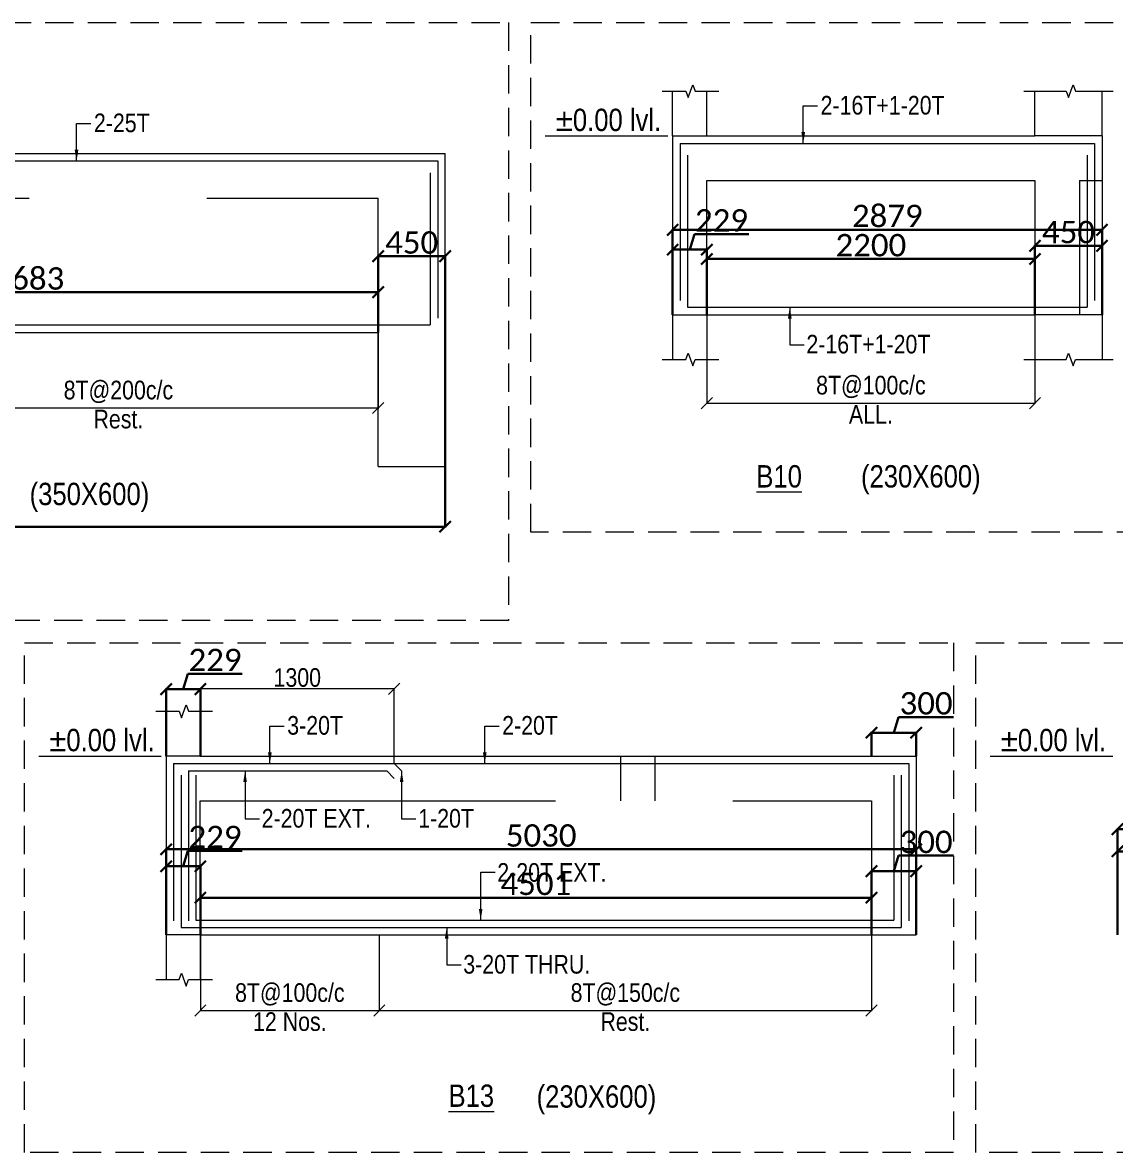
# Model space of a CAD drawing. Header units: millimetres. Extents: x 1112055 to 3390982, y -148532 to 766891.
# Drawn here: x 3001556 to 3016212, y 5592 to 20748 of the extents above; entities that cross this region are included whole.
import ezdxf
from ezdxf.enums import TextEntityAlignment as Align

# ---------------------------------------------------------------- set-up
doc = ezdxf.new("R2010")
doc.units = ezdxf.units.MM
doc.header["$PDMODE"] = 35
doc.header["$PDSIZE"] = -25
doc.linetypes.add('Hidden', pattern=[9.525, 6.35, -3.175])
for name, color, linetype, lineweight in [('B BEAM', 148, 'Continuous', 13), ('B BEAM IN LINE', 250, 'Continuous', 0), ('B STEEL', 34, 'Continuous', 15), ('B STEEL DIM', 216, 'Continuous', 13), ('B STEEL TEXT', 7, 'Continuous', 15), ('B STIRRUPS', 139, 'Continuous', 13), ('B-BEAM DOT', 251, 'Hidden', 9), ('B-BEAM NO', 215, 'Continuous', 18), ('B-COL', 1, 'Continuous', 35)]:
    doc.layers.add(name, color=color, linetype=linetype, lineweight=lineweight)
doc.layers.add('LEVEL-PLAN', color=12, linetype='Continuous')
doc.styles.add('Cali', font='calibri.ttf')
doc.styles.add('SWINC', font='swissc.ttf')
doc.dimstyles.new('BHOOMI', dxfattribs={"dimtxt": 230, "dimasz": 150, "dimexe": 10, "dimexo": 0, "dimgap": 25, "dimtad": 1, "dimdec": 0, "dimzin": 0, "dimdsep": 46, "dimtxsty": 'SWINC', "dimblk": 'OBLIQUE', "dimcen": 0.09, "dimclrd": 250, "dimclre": 250, "dimclrt": 256, "dimaunit": 1, "dimadec": 3, "dimazin": 0, "dimtfac": 1, "dimtdec": 0, "dimtofl": 0, "dimtmove": 1, "dimatfit": 3, "dimfxl": 100, "dimtolj": 1, "dimtzin": 0, "dimlwd": 9, "dimlwe": 5, "dimarcsym": 0})

# ---------------------------------------------------------------- blocks, each defined once
blk = doc.blocks.new('_Oblique')
at = {"color": 0, "linetype": 'ByBlock', "lineweight": -2}
blk.add_line((-0.5, -0.5), (0.5, 0.5), dxfattribs=at)
blk = doc.blocks.new('*D6160')
at = {"layer": 'B STIRRUPS', "color": 250, "lineweight": 0, "transparency": 16777216}
for p, q in [((2999359, 16592), (2999359, 15568)), ((3006324, 16592), (3006324, 15568)), ((3006324, 15578), (2999359, 15578))]:
    blk.add_line(p, q, dxfattribs=at)
at = {"layer": 'Defpoints', "color": 0, "lineweight": 40, "transparency": 16777216}
for p in [(2999359, 16592), (3006324, 16592), (2999359, 15578)]:
    blk.add_point(p, dxfattribs=at)
at = {"layer": 'B STIRRUPS', "color": 250, "lineweight": 0, "transparency": 16777216, "xscale": 150, "yscale": 150, "zscale": 150, "rotation": 180}
blk.add_blockref('_Oblique', (2999359, 15578), dxfattribs=at)
at = {"layer": 'B STIRRUPS', "color": 250, "lineweight": 0, "transparency": 16777216, "xscale": 150, "yscale": 150, "zscale": 150}
blk.add_blockref('_Oblique', (3006324, 15578), dxfattribs=at)
at = {"layer": 'B STIRRUPS', "transparency": 16777216, "char_height": 250, "attachment_point": 5, "style": 'SWINC'}
for s, insert in [('\\A1;8T@200c/c', (3002841, 15794)), ('Rest.', (3002841, 15428))]:
    blk.add_mtext(s, dxfattribs=dict(at, insert=insert))
blk = doc.blocks.new('*D6205')
at = {"layer": 'B STIRRUPS', "color": 250, "lineweight": 0, "transparency": 16777216}
for p, q in [((3010733, 16829), (3010733, 15634)), ((3015133, 16829), (3015133, 15634)), ((3010733, 15644), (3015133, 15644))]:
    blk.add_line(p, q, dxfattribs=at)
at = {"layer": 'Defpoints', "color": 0, "lineweight": 40, "transparency": 16777216}
for p in [(3010733, 16829), (3015133, 16829), (3015133, 15644)]:
    blk.add_point(p, dxfattribs=at)
at = {"layer": 'B STIRRUPS', "color": 250, "lineweight": 0, "transparency": 16777216, "xscale": 150, "yscale": 150, "zscale": 150, "rotation": 180}
blk.add_blockref('_Oblique', (3010733, 15644), dxfattribs=at)
at = {"layer": 'B STIRRUPS', "color": 250, "lineweight": 0, "transparency": 16777216, "xscale": 150, "yscale": 150, "zscale": 150}
blk.add_blockref('_Oblique', (3015133, 15644), dxfattribs=at)
at = {"layer": 'B STIRRUPS', "transparency": 16777216, "char_height": 250, "attachment_point": 5, "style": 'SWINC'}
for s, insert in [('\\A1;8T@100c/c', (3012933, 15860)), ('ALL.', (3012933, 15494))]:
    blk.add_mtext(s, dxfattribs=dict(at, insert=insert))
blk = doc.blocks.new('*D6206')
at = {"layer": 'B STIRRUPS', "color": 250, "lineweight": 0, "transparency": 16777216}
for p, q in [((3006340, 8509), (3006340, 7485)), ((3012941, 8509), (3012941, 7485)), ((3006340, 7495), (3012941, 7495))]:
    blk.add_line(p, q, dxfattribs=at)
at = {"layer": 'Defpoints', "color": 0, "lineweight": 40, "transparency": 16777216}
for p in [(3006340, 8509), (3012941, 8509), (3012941, 7495)]:
    blk.add_point(p, dxfattribs=at)
at = {"layer": 'B STIRRUPS', "color": 250, "lineweight": 0, "transparency": 16777216, "xscale": 150, "yscale": 150, "zscale": 150, "rotation": 180}
blk.add_blockref('_Oblique', (3006340, 7495), dxfattribs=at)
at = {"layer": 'B STIRRUPS', "color": 250, "lineweight": 0, "transparency": 16777216, "xscale": 150, "yscale": 150, "zscale": 150}
blk.add_blockref('_Oblique', (3012941, 7495), dxfattribs=at)
at = {"layer": 'B STIRRUPS', "transparency": 16777216, "char_height": 250, "attachment_point": 5, "style": 'SWINC'}
for s, insert in [('\\A1;8T@150c/c', (3009640, 7711)), ('Rest.', (3009640, 7345))]:
    blk.add_mtext(s, dxfattribs=dict(at, insert=insert))
blk = doc.blocks.new('*D6207')
at = {"layer": 'B STIRRUPS', "color": 250, "lineweight": 0, "transparency": 16777216}
for p, q in [((3003940, 8509), (3003940, 7485)), ((3006340, 8509), (3006340, 7485)), ((3003940, 7495), (3006340, 7495))]:
    blk.add_line(p, q, dxfattribs=at)
at = {"layer": 'Defpoints', "color": 0, "lineweight": 40, "transparency": 16777216}
for p in [(3003940, 8509), (3006340, 8509), (3006340, 7495)]:
    blk.add_point(p, dxfattribs=at)
at = {"layer": 'B STIRRUPS', "color": 250, "lineweight": 0, "transparency": 16777216, "xscale": 150, "yscale": 150, "zscale": 150, "rotation": 180}
blk.add_blockref('_Oblique', (3003940, 7495), dxfattribs=at)
at = {"layer": 'B STIRRUPS', "color": 250, "lineweight": 0, "transparency": 16777216, "xscale": 150, "yscale": 150, "zscale": 150}
blk.add_blockref('_Oblique', (3006340, 7495), dxfattribs=at)
at = {"layer": 'B STIRRUPS', "transparency": 16777216, "char_height": 250, "attachment_point": 5, "style": 'SWINC'}
for s, insert in [('\\A1;8T@100c/c', (3005140, 7711)), ('12 Nos.', (3005140, 7345))]:
    blk.add_mtext(s, dxfattribs=dict(at, insert=insert))
blk = doc.blocks.new('*D6208')
at = {"layer": 'B STEEL DIM', "lineweight": 5, "transparency": 16777216}
for p, q in [((3003940, 10909), (3003940, 11821)), ((3006540, 10809), (3006540, 11821))]:
    blk.add_line(p, q, dxfattribs=at)
at = {"layer": 'B STEEL DIM', "lineweight": 9, "transparency": 16777216}
blk.add_line((3006540, 11811), (3003940, 11811), dxfattribs=at)
at = {"layer": 'Defpoints', "color": 0, "lineweight": 40, "transparency": 16777216}
for p in [(3003940, 11811), (3003940, 10909), (3006540, 10809)]:
    blk.add_point(p, dxfattribs=at)
at = {"layer": 'B STEEL DIM', "lineweight": 9, "transparency": 16777216, "xscale": 150, "yscale": 150, "zscale": 150, "rotation": 180}
blk.add_blockref('_Oblique', (3003940, 11811), dxfattribs=at)
at = {"layer": 'B STEEL DIM', "lineweight": 9, "transparency": 16777216, "xscale": 150, "yscale": 150, "zscale": 150}
blk.add_blockref('_Oblique', (3006540, 11811), dxfattribs=at)
at = {"layer": 'B STEEL DIM', "transparency": 16777216, "insert": (3005240, 11961), "char_height": 250, "attachment_point": 5, "style": 'SWINC'}
blk.add_mtext('\\A1;1300', dxfattribs=at)
blk = doc.blocks.new('*D6685')
at = {"layer": 'Defpoints', "color": 3, "linetype": 'Hidden', "lineweight": 30, "ltscale": 1000, "transparency": 16777216}
for p, q in [((2963184, 16592), (2963184, 13976)), ((3007224, 16592), (3007224, 13976))]:
    blk.add_line(p, q, dxfattribs=at)
at = {"layer": 'Defpoints', "color": 3, "lineweight": 30, "ltscale": 1000, "transparency": 16777216}
blk.add_line((2963184, 13986), (3007224, 13986), dxfattribs=at)
at = {"layer": 'Defpoints', "color": 0, "lineweight": 40, "transparency": 16777216}
for p in [(2963184, 16592), (3007224, 16592), (3007224, 13986)]:
    blk.add_point(p, dxfattribs=at)
at = {"layer": 'Defpoints', "color": 3, "lineweight": 30, "transparency": 16777216, "xscale": 150, "yscale": 150, "zscale": 150, "rotation": 180}
blk.add_blockref('_Oblique', (2963184, 13986), dxfattribs=at)
at = {"layer": 'Defpoints', "color": 3, "lineweight": 30, "transparency": 16777216, "xscale": 150, "yscale": 150, "zscale": 150}
blk.add_blockref('_Oblique', (3007224, 13986), dxfattribs=at)
at = {"layer": 'Defpoints', "color": 3, "lineweight": 50, "transparency": 16777216, "insert": (2985204, 14169), "char_height": 300, "attachment_point": 5, "style": 'Cali'}
blk.add_mtext('\\A1;22020', dxfattribs=at)
blk = doc.blocks.new('*D6692')
at = {"layer": 'Defpoints', "color": 3, "linetype": 'Hidden', "lineweight": 30, "ltscale": 1000, "transparency": 16777216}
for p, q in [((2996959, 16592), (2996959, 17141)), ((3006324, 16592), (3006324, 17141))]:
    blk.add_line(p, q, dxfattribs=at)
at = {"layer": 'Defpoints', "color": 3, "lineweight": 30, "ltscale": 1000, "transparency": 16777216}
blk.add_line((2996959, 17131), (3006324, 17131), dxfattribs=at)
at = {"layer": 'Defpoints', "color": 0, "lineweight": 40, "transparency": 16777216}
for p in [(3006324, 17131), (2996959, 16592), (3006324, 16592)]:
    blk.add_point(p, dxfattribs=at)
at = {"layer": 'Defpoints', "color": 3, "lineweight": 30, "transparency": 16777216, "xscale": 150, "yscale": 150, "zscale": 150, "rotation": 180}
blk.add_blockref('_Oblique', (2996959, 17131), dxfattribs=at)
at = {"layer": 'Defpoints', "color": 3, "lineweight": 30, "transparency": 16777216, "xscale": 150, "yscale": 150, "zscale": 150}
blk.add_blockref('_Oblique', (3006324, 17131), dxfattribs=at)
at = {"layer": 'Defpoints', "color": 3, "lineweight": 50, "transparency": 16777216, "insert": (3001641, 17314), "char_height": 300, "attachment_point": 5, "style": 'Cali'}
blk.add_mtext('\\A1;4683', dxfattribs=at)
blk = doc.blocks.new('*D6693')
at = {"layer": 'Defpoints', "color": 3, "linetype": 'Hidden', "lineweight": 30, "ltscale": 1000, "transparency": 16777216}
for p, q in [((3006324, 16592), (3006324, 17624)), ((3007224, 16592), (3007224, 17624))]:
    blk.add_line(p, q, dxfattribs=at)
at = {"layer": 'Defpoints', "color": 3, "lineweight": 30, "ltscale": 1000, "transparency": 16777216}
blk.add_line((3006324, 17614), (3007224, 17614), dxfattribs=at)
at = {"layer": 'Defpoints', "color": 0, "lineweight": 40, "transparency": 16777216}
for p in [(3007224, 17614), (3006324, 16592), (3007224, 16592)]:
    blk.add_point(p, dxfattribs=at)
at = {"layer": 'Defpoints', "color": 3, "lineweight": 30, "transparency": 16777216, "xscale": 150, "yscale": 150, "zscale": 150, "rotation": 180}
blk.add_blockref('_Oblique', (3006324, 17614), dxfattribs=at)
at = {"layer": 'Defpoints', "color": 3, "lineweight": 30, "transparency": 16777216, "xscale": 150, "yscale": 150, "zscale": 150}
blk.add_blockref('_Oblique', (3007224, 17614), dxfattribs=at)
at = {"layer": 'Defpoints', "color": 3, "lineweight": 50, "transparency": 16777216, "insert": (3006774, 17797), "char_height": 300, "attachment_point": 5, "style": 'Cali'}
blk.add_mtext('\\A1;450', dxfattribs=at)
blk = doc.blocks.new('*D6698')
at = {"layer": 'Defpoints', "color": 3, "linetype": 'Hidden', "lineweight": 30, "ltscale": 1000, "transparency": 16777216}
for p, q in [((3010274, 16829), (3010274, 17979)), ((3016033, 16829), (3016033, 17979))]:
    blk.add_line(p, q, dxfattribs=at)
at = {"layer": 'Defpoints', "color": 3, "lineweight": 30, "ltscale": 1000, "transparency": 16777216}
blk.add_line((3010274, 17969), (3016033, 17969), dxfattribs=at)
at = {"layer": 'Defpoints', "color": 0, "lineweight": 40, "transparency": 16777216}
for p in [(3016033, 17969), (3010274, 16829), (3016033, 16829)]:
    blk.add_point(p, dxfattribs=at)
at = {"layer": 'Defpoints', "color": 3, "lineweight": 30, "transparency": 16777216, "xscale": 150, "yscale": 150, "zscale": 150, "rotation": 180}
blk.add_blockref('_Oblique', (3010274, 17969), dxfattribs=at)
at = {"layer": 'Defpoints', "color": 3, "lineweight": 30, "transparency": 16777216, "xscale": 150, "yscale": 150, "zscale": 150}
blk.add_blockref('_Oblique', (3016033, 17969), dxfattribs=at)
at = {"layer": 'Defpoints', "color": 3, "lineweight": 50, "transparency": 16777216, "insert": (3013153, 18153), "char_height": 300, "attachment_point": 5, "style": 'Cali'}
blk.add_mtext('\\A1;2879', dxfattribs=at)
blk = doc.blocks.new('*D6699')
at = {"layer": 'Defpoints', "color": 3, "linetype": 'Hidden', "lineweight": 30, "ltscale": 1000, "transparency": 16777216}
for p, q in [((3010733, 16829), (3010733, 17587)), ((3015133, 16829), (3015133, 17587))]:
    blk.add_line(p, q, dxfattribs=at)
at = {"layer": 'Defpoints', "color": 3, "lineweight": 30, "ltscale": 1000, "transparency": 16777216}
blk.add_line((3015133, 17577), (3010733, 17577), dxfattribs=at)
at = {"layer": 'Defpoints', "color": 0, "lineweight": 40, "transparency": 16777216}
for p in [(3010733, 17577), (3010733, 16829), (3015133, 16829)]:
    blk.add_point(p, dxfattribs=at)
at = {"layer": 'Defpoints', "color": 3, "lineweight": 30, "transparency": 16777216, "xscale": 150, "yscale": 150, "zscale": 150, "rotation": 180}
blk.add_blockref('_Oblique', (3010733, 17577), dxfattribs=at)
at = {"layer": 'Defpoints', "color": 3, "lineweight": 30, "transparency": 16777216, "xscale": 150, "yscale": 150, "zscale": 150}
blk.add_blockref('_Oblique', (3015133, 17577), dxfattribs=at)
at = {"layer": 'Defpoints', "color": 3, "lineweight": 50, "transparency": 16777216, "insert": (3012933, 17761), "char_height": 300, "attachment_point": 5, "style": 'Cali'}
blk.add_mtext('\\A1;2200', dxfattribs=at)
blk = doc.blocks.new('*D6700')
at = {"layer": 'Defpoints', "color": 3, "lineweight": 30, "ltscale": 1000, "transparency": 16777216}
for p, q in [((3010566, 17911), (3010503, 17703)), ((3011294, 17911), (3010566, 17911)), ((3010733, 17703), (3010274, 17703))]:
    blk.add_line(p, q, dxfattribs=at)
at = {"layer": 'Defpoints', "color": 3, "linetype": 'Hidden', "lineweight": 30, "ltscale": 1000, "transparency": 16777216}
for p, q in [((3010274, 16829), (3010274, 17713)), ((3010733, 16829), (3010733, 17713))]:
    blk.add_line(p, q, dxfattribs=at)
at = {"layer": 'Defpoints', "color": 0, "lineweight": 40, "transparency": 16777216}
for p in [(3010274, 17703), (3010274, 16829), (3010733, 16829)]:
    blk.add_point(p, dxfattribs=at)
at = {"layer": 'Defpoints', "color": 3, "lineweight": 30, "transparency": 16777216, "xscale": 150, "yscale": 150, "zscale": 150, "rotation": 180}
blk.add_blockref('_Oblique', (3010274, 17703), dxfattribs=at)
at = {"layer": 'Defpoints', "color": 3, "lineweight": 30, "transparency": 16777216, "xscale": 150, "yscale": 150, "zscale": 150}
blk.add_blockref('_Oblique', (3010733, 17703), dxfattribs=at)
at = {"layer": 'Defpoints', "color": 3, "lineweight": 50, "transparency": 16777216, "insert": (3010930, 18095), "char_height": 300, "attachment_point": 5, "style": 'Cali'}
blk.add_mtext('\\A1;229', dxfattribs=at)
blk = doc.blocks.new('*D6701')
at = {"layer": 'Defpoints', "color": 3, "linetype": 'Hidden', "lineweight": 30, "ltscale": 1000, "transparency": 16777216}
for p, q in [((3015133, 16829), (3015133, 17763)), ((3016033, 16829), (3016033, 17763))]:
    blk.add_line(p, q, dxfattribs=at)
at = {"layer": 'Defpoints', "color": 3, "lineweight": 30, "ltscale": 1000, "transparency": 16777216}
blk.add_line((3015133, 17753), (3016033, 17753), dxfattribs=at)
at = {"layer": 'Defpoints', "color": 0, "lineweight": 40, "transparency": 16777216}
for p in [(3016033, 17753), (3015133, 16829), (3016033, 16829)]:
    blk.add_point(p, dxfattribs=at)
at = {"layer": 'Defpoints', "color": 3, "lineweight": 30, "transparency": 16777216, "xscale": 150, "yscale": 150, "zscale": 150, "rotation": 180}
blk.add_blockref('_Oblique', (3015133, 17753), dxfattribs=at)
at = {"layer": 'Defpoints', "color": 3, "lineweight": 30, "transparency": 16777216, "xscale": 150, "yscale": 150, "zscale": 150}
blk.add_blockref('_Oblique', (3016033, 17753), dxfattribs=at)
at = {"layer": 'Defpoints', "color": 3, "lineweight": 50, "transparency": 16777216, "insert": (3015583, 17937), "char_height": 300, "attachment_point": 5, "style": 'Cali'}
blk.add_mtext('\\A1;450', dxfattribs=at)
blk = doc.blocks.new('*D6728')
at = {"layer": 'Defpoints', "color": 3, "linetype": 'Hidden', "lineweight": 30, "ltscale": 1000, "transparency": 16777216}
for p, q in [((3003481, 8509), (3003481, 9668)), ((3013541, 8509), (3013541, 9668))]:
    blk.add_line(p, q, dxfattribs=at)
at = {"layer": 'Defpoints', "color": 3, "lineweight": 30, "ltscale": 1000, "transparency": 16777216}
blk.add_line((3003481, 9658), (3013541, 9658), dxfattribs=at)
at = {"layer": 'Defpoints', "color": 0, "lineweight": 40, "transparency": 16777216}
for p in [(3013541, 9658), (3003481, 8509), (3013541, 8509)]:
    blk.add_point(p, dxfattribs=at)
at = {"layer": 'Defpoints', "color": 3, "lineweight": 30, "transparency": 16777216, "xscale": 150, "yscale": 150, "zscale": 150, "rotation": 180}
blk.add_blockref('_Oblique', (3003481, 9658), dxfattribs=at)
at = {"layer": 'Defpoints', "color": 3, "lineweight": 30, "transparency": 16777216, "xscale": 150, "yscale": 150, "zscale": 150}
blk.add_blockref('_Oblique', (3013541, 9658), dxfattribs=at)
at = {"layer": 'Defpoints', "color": 3, "lineweight": 50, "transparency": 16777216, "insert": (3008511, 9842), "char_height": 300, "attachment_point": 5, "style": 'Cali'}
blk.add_mtext('\\A1;5030', dxfattribs=at)
blk = doc.blocks.new('*D6729')
at = {"layer": 'Defpoints', "color": 3, "linetype": 'Hidden', "lineweight": 30, "ltscale": 1000, "transparency": 16777216}
for p, q in [((3003940, 8509), (3003940, 9019)), ((3012941, 8509), (3012941, 9019))]:
    blk.add_line(p, q, dxfattribs=at)
at = {"layer": 'Defpoints', "color": 3, "lineweight": 30, "ltscale": 1000, "transparency": 16777216}
blk.add_line((3012941, 9009), (3003940, 9009), dxfattribs=at)
at = {"layer": 'Defpoints', "color": 0, "lineweight": 40, "transparency": 16777216}
for p in [(3003940, 9009), (3003940, 8509), (3012941, 8509)]:
    blk.add_point(p, dxfattribs=at)
at = {"layer": 'Defpoints', "color": 3, "lineweight": 30, "transparency": 16777216, "xscale": 150, "yscale": 150, "zscale": 150, "rotation": 180}
blk.add_blockref('_Oblique', (3003940, 9009), dxfattribs=at)
at = {"layer": 'Defpoints', "color": 3, "lineweight": 30, "transparency": 16777216, "xscale": 150, "yscale": 150, "zscale": 150}
blk.add_blockref('_Oblique', (3012941, 9009), dxfattribs=at)
at = {"layer": 'Defpoints', "color": 3, "lineweight": 50, "transparency": 16777216, "insert": (3008440, 9193), "char_height": 300, "attachment_point": 5, "style": 'Cali'}
blk.add_mtext('\\A1;4501', dxfattribs=at)
blk = doc.blocks.new('*D6730')
at = {"layer": 'Defpoints', "color": 3, "lineweight": 30, "ltscale": 1000, "transparency": 16777216}
for p, q in [((3003773, 9639), (3003710, 9430)), ((3004501, 9639), (3003773, 9639)), ((3003940, 9430), (3003481, 9430))]:
    blk.add_line(p, q, dxfattribs=at)
at = {"layer": 'Defpoints', "color": 3, "linetype": 'Hidden', "lineweight": 30, "ltscale": 1000, "transparency": 16777216}
for p, q in [((3003481, 8509), (3003481, 9440)), ((3003940, 8509), (3003940, 9440))]:
    blk.add_line(p, q, dxfattribs=at)
at = {"layer": 'Defpoints', "color": 0, "lineweight": 40, "transparency": 16777216}
for p in [(3003481, 9430), (3003481, 8509), (3003940, 8509)]:
    blk.add_point(p, dxfattribs=at)
at = {"layer": 'Defpoints', "color": 3, "lineweight": 30, "transparency": 16777216, "xscale": 150, "yscale": 150, "zscale": 150, "rotation": 180}
blk.add_blockref('_Oblique', (3003481, 9430), dxfattribs=at)
at = {"layer": 'Defpoints', "color": 3, "lineweight": 30, "transparency": 16777216, "xscale": 150, "yscale": 150, "zscale": 150}
blk.add_blockref('_Oblique', (3003940, 9430), dxfattribs=at)
at = {"layer": 'Defpoints', "color": 3, "lineweight": 50, "transparency": 16777216, "insert": (3004137, 9823), "char_height": 300, "attachment_point": 5, "style": 'Cali'}
blk.add_mtext('\\A1;229', dxfattribs=at)
blk = doc.blocks.new('*D6731')
at = {"layer": 'Defpoints', "color": 3, "lineweight": 30, "ltscale": 1000, "transparency": 16777216}
for p, q in [((3013303, 9573), (3013241, 9364)), ((3014042, 9573), (3013303, 9573)), ((3012941, 9364), (3013541, 9364))]:
    blk.add_line(p, q, dxfattribs=at)
at = {"layer": 'Defpoints', "color": 3, "linetype": 'Hidden', "lineweight": 30, "ltscale": 1000, "transparency": 16777216}
for p, q in [((3012941, 8509), (3012941, 9374)), ((3013541, 8509), (3013541, 9374))]:
    blk.add_line(p, q, dxfattribs=at)
at = {"layer": 'Defpoints', "color": 0, "lineweight": 40, "transparency": 16777216}
for p in [(3013541, 9364), (3012941, 8509), (3013541, 8509)]:
    blk.add_point(p, dxfattribs=at)
at = {"layer": 'Defpoints', "color": 3, "lineweight": 30, "transparency": 16777216, "xscale": 150, "yscale": 150, "zscale": 150, "rotation": 180}
blk.add_blockref('_Oblique', (3012941, 9364), dxfattribs=at)
at = {"layer": 'Defpoints', "color": 3, "lineweight": 30, "transparency": 16777216, "xscale": 150, "yscale": 150, "zscale": 150}
blk.add_blockref('_Oblique', (3013541, 9364), dxfattribs=at)
at = {"layer": 'Defpoints', "color": 3, "lineweight": 50, "transparency": 16777216, "insert": (3013673, 9756), "char_height": 300, "attachment_point": 5, "style": 'Cali'}
blk.add_mtext('\\A1;300', dxfattribs=at)
blk = doc.blocks.new('*D6732')
at = {"layer": 'Defpoints', "color": 3, "lineweight": 30, "ltscale": 1000, "transparency": 16777216}
for p, q in [((3003773, 12014), (3003710, 11805)), ((3004501, 12014), (3003773, 12014)), ((3003481, 11805), (3003940, 11805))]:
    blk.add_line(p, q, dxfattribs=at)
at = {"layer": 'Defpoints', "color": 3, "linetype": 'Hidden', "lineweight": 30, "ltscale": 1000, "transparency": 16777216}
for p, q in [((3003481, 10909), (3003481, 11815)), ((3003940, 10909), (3003940, 11815))]:
    blk.add_line(p, q, dxfattribs=at)
at = {"layer": 'Defpoints', "color": 0, "lineweight": 40, "transparency": 16777216}
for p in [(3003940, 11805), (3003481, 10909), (3003940, 10909)]:
    blk.add_point(p, dxfattribs=at)
at = {"layer": 'Defpoints', "color": 3, "lineweight": 30, "transparency": 16777216, "xscale": 150, "yscale": 150, "zscale": 150, "rotation": 180}
blk.add_blockref('_Oblique', (3003481, 11805), dxfattribs=at)
at = {"layer": 'Defpoints', "color": 3, "lineweight": 30, "transparency": 16777216, "xscale": 150, "yscale": 150, "zscale": 150}
blk.add_blockref('_Oblique', (3003940, 11805), dxfattribs=at)
at = {"layer": 'Defpoints', "color": 3, "lineweight": 50, "transparency": 16777216, "insert": (3004137, 12198), "char_height": 300, "attachment_point": 5, "style": 'Cali'}
blk.add_mtext('\\A1;229', dxfattribs=at)
blk = doc.blocks.new('*D6733')
at = {"layer": 'Defpoints', "color": 3, "lineweight": 30, "ltscale": 1000, "transparency": 16777216}
for p, q in [((3013303, 11431), (3013241, 11222)), ((3014042, 11431), (3013303, 11431)), ((3012941, 11222), (3013541, 11222))]:
    blk.add_line(p, q, dxfattribs=at)
at = {"layer": 'Defpoints', "color": 3, "linetype": 'Hidden', "lineweight": 30, "ltscale": 1000, "transparency": 16777216}
for p, q in [((3012941, 10909), (3012941, 11232)), ((3013541, 10909), (3013541, 11232))]:
    blk.add_line(p, q, dxfattribs=at)
at = {"layer": 'Defpoints', "color": 0, "lineweight": 40, "transparency": 16777216}
for p in [(3013541, 11222), (3012941, 10909), (3013541, 10909)]:
    blk.add_point(p, dxfattribs=at)
at = {"layer": 'Defpoints', "color": 3, "lineweight": 30, "transparency": 16777216, "xscale": 150, "yscale": 150, "zscale": 150, "rotation": 180}
blk.add_blockref('_Oblique', (3012941, 11222), dxfattribs=at)
at = {"layer": 'Defpoints', "color": 3, "lineweight": 30, "transparency": 16777216, "xscale": 150, "yscale": 150, "zscale": 150}
blk.add_blockref('_Oblique', (3013541, 11222), dxfattribs=at)
at = {"layer": 'Defpoints', "color": 3, "lineweight": 50, "transparency": 16777216, "insert": (3013673, 11615), "char_height": 300, "attachment_point": 5, "style": 'Cali'}
blk.add_mtext('\\A1;300', dxfattribs=at)
blk = doc.blocks.new('*D6734')
at = {"layer": 'Defpoints', "color": 3, "linetype": 'Hidden', "lineweight": 30, "ltscale": 1000, "transparency": 16777216}
for p, q in [((3016241, 8509), (3016241, 9937)), ((3026301, 8509), (3026301, 9937))]:
    blk.add_line(p, q, dxfattribs=at)
at = {"layer": 'Defpoints', "color": 3, "lineweight": 30, "ltscale": 1000, "transparency": 16777216}
blk.add_line((3016241, 9927), (3026301, 9927), dxfattribs=at)
at = {"layer": 'Defpoints', "color": 0, "lineweight": 40, "transparency": 16777216}
for p in [(3026301, 9927), (3016241, 8509), (3026301, 8509)]:
    blk.add_point(p, dxfattribs=at)
at = {"layer": 'Defpoints', "color": 3, "lineweight": 30, "transparency": 16777216, "xscale": 150, "yscale": 150, "zscale": 150, "rotation": 180}
blk.add_blockref('_Oblique', (3016241, 9927), dxfattribs=at)
at = {"layer": 'Defpoints', "color": 3, "lineweight": 30, "transparency": 16777216, "xscale": 150, "yscale": 150, "zscale": 150}
blk.add_blockref('_Oblique', (3026301, 9927), dxfattribs=at)
at = {"layer": 'Defpoints', "color": 3, "lineweight": 50, "transparency": 16777216, "insert": (3021271, 10111), "char_height": 300, "attachment_point": 5, "style": 'Cali'}
blk.add_mtext('\\A1;5030', dxfattribs=at)
blk = doc.blocks.new('*D6736')
at = {"layer": 'Defpoints', "color": 3, "lineweight": 30, "ltscale": 1000, "transparency": 16777216}
for p, q in [((3016534, 9839), (3016471, 9630)), ((3017270, 9839), (3016534, 9839)), ((3016701, 9630), (3016241, 9630))]:
    blk.add_line(p, q, dxfattribs=at)
at = {"layer": 'Defpoints', "color": 3, "linetype": 'Hidden', "lineweight": 30, "ltscale": 1000, "transparency": 16777216}
for p, q in [((3016241, 8509), (3016241, 9640)), ((3016701, 8509), (3016701, 9640))]:
    blk.add_line(p, q, dxfattribs=at)
at = {"layer": 'Defpoints', "color": 0, "lineweight": 40, "transparency": 16777216}
for p in [(3016241, 9630), (3016241, 8509), (3016701, 8509)]:
    blk.add_point(p, dxfattribs=at)
at = {"layer": 'Defpoints', "color": 3, "lineweight": 30, "transparency": 16777216, "xscale": 150, "yscale": 150, "zscale": 150, "rotation": 180}
blk.add_blockref('_Oblique', (3016241, 9630), dxfattribs=at)
at = {"layer": 'Defpoints', "color": 3, "lineweight": 30, "transparency": 16777216, "xscale": 150, "yscale": 150, "zscale": 150}
blk.add_blockref('_Oblique', (3016701, 9630), dxfattribs=at)
at = {"layer": 'Defpoints', "color": 3, "lineweight": 50, "transparency": 16777216, "insert": (3016902, 10022), "char_height": 300, "attachment_point": 5, "style": 'Cali'}
blk.add_mtext('\\A1;230', dxfattribs=at)

msp = doc.modelspace()

# ---------------------------------------------------------------- linework, layer by layer
at = {"layer": 'B BEAM'}
for p, q in [((3008566.5, 19228.6, 0), (3010209.7, 19228.6, 0)), ((3001773.3, 10909.2, 0), (3003416.5, 10909.2, 0)), ((3014533.8, 10909.2, 0), (3016177, 10909.2, 0))]:
    msp.add_line(p, q, dxfattribs=at)
at = {"layer": 'B BEAM', "ltscale": 25}
for p, q in [((3010274, 19228.6, 0), (3015132.9, 19228.6, 0)), ((3010274, 19228.6, 0), (3010274, 16828.6, 0)), ((3016032.9, 19228.6, 0), (3016032.9, 16828.6, 0)), ((2996958.7, 18992.1, 0), (3007223.7, 18992.1, 0)), ((3007223.7, 14792.1, 0), (3007223.7, 18992.1, 0)), ((3010274, 16828.6, 0), (3015132.9, 16828.6, 0)), ((2996958.7, 16592.1, 0), (3006323.7, 16592.1, 0)), ((3006323.7, 14792.1, 0), (3006323.7, 16592.1, 0)), ((3006323.7, 14792.1, 0), (3007223.7, 14792.1, 0)), ((3003480.9, 10909.2, 0), (3003480.9, 8509.2, 0)), ((3003939.7, 10909.2, 0), (3013540.9, 10909.2, 0)), ((3013540.9, 10909.2, 0), (3013540.9, 8509.2, 0)), ((3003939.7, 8509.2, 0), (3013540.9, 8509.2, 0))]:
    msp.add_line(p, q, dxfattribs=at)
at = {"layer": 'B BEAM IN LINE', "color": 250, "linetype": 'Hidden', "lineweight": 0, "ltscale": 60, "elevation": 0}
for points in [[(2961283.3, 20748.4), (3008073.6, 20748.4), (3008073.6, 12728.9), (2961283.3, 12728.9)], [(3008373.6, 20748.4), (3017182.8, 20748.4), (3017182.8, 13911.2), (3008373.6, 13911.2)], [(3001580.4, 12428.9), (3014040.9, 12428.9), (3014040.9, 5591.7), (3001580.4, 5591.7)], [(3014340.9, 12428.9), (3026900.7, 12428.9), (3026900.7, 5591.7), (3014340.9, 5591.7)]]:
    msp.add_lwpolyline(points, close=True, dxfattribs=at)
at = {"layer": 'B STEEL', "color": 34, "lineweight": 9, "ltscale": 25}
for p, q in [((3010374, 19128.6, 0), (3010374, 17019.2, 0)), ((3010374, 19128.6, 0), (3015932.9, 19128.6, 0)), ((3015932.9, 19128.6, 0), (3015932.9, 17019.2, 0)), ((3010474, 18970.1, 0), (3010474, 16928.6, 0)), ((3015832.9, 18970.1, 0), (3015832.9, 16928.6, 0)), ((2963283.7, 18892.1, 0), (3007123.7, 18892.1, 0)), ((3007123.7, 18892.1, 0), (3007123.7, 16782.8, 0)), ((3007023.7, 18733.6, 0), (3007023.7, 16692.1, 0)), ((3010474, 16928.6, 0), (3015832.9, 16928.6, 0)), ((2963383.7, 16692.1, 0), (3007023.7, 16692.1, 0)), ((3003580.9, 10809.2, 0), (3003580.9, 8699.8, 0)), ((3003580.9, 10809.2, 0), (3013440.9, 10809.2, 0)), ((3006539.7, 10809.2, 0), (3006639.7, 10709.2, 0)), ((3013440.9, 10809.2, 0), (3013440.9, 8699.8, 0)), ((3003680.9, 10650.6, 0), (3003680.9, 8609.2, 0)), ((3003780.9, 10709.2, 0), (3006439.7, 10709.2, 0)), ((3003780.9, 10709.2, 0), (3003780.9, 8699.8, 0)), ((3003880.9, 10650.6, 0), (3003880.9, 8709.2, 0)), ((3006439.7, 10709.2, 0), (3006539.7, 10609.2, 0)), ((3013240.9, 10650.6, 0), (3013240.9, 8709.2, 0)), ((3013340.9, 10650.6, 0), (3013340.9, 8609.2, 0)), ((3003880.9, 8709.2, 0), (3013240.9, 8709.2, 0)), ((3003680.9, 8609.2, 0), (3013340.9, 8609.2, 0))]:
    msp.add_line(p, q, dxfattribs=at)
at = {"layer": 'B-BEAM DOT', "linetype": 'Hidden', "ltscale": 750}
for p, q in [((3016032.9, 19228.6, 0), (3015132.9, 19228.6, 0)), ((3010732.9, 16828.6, 0), (3010732.9, 18628.6, 0)), ((3010732.9, 18628.6, 0), (3015132.9, 18628.6, 0)), ((3015132.9, 18628.6, 0), (3015132.9, 16828.6, 0)), ((3015732.9, 18628.6, 0), (3016032.9, 18628.6, 0)), ((3015732.9, 18628.6, 0), (3015732.9, 16828.6, 0)), ((2996883.7, 18392.1, 0), (3006323.7, 18392.1, 0)), ((3006323.7, 16592.1, 0), (3006323.7, 18392.1, 0)), ((3016032.9, 16828.6, 0), (3015132.9, 16828.6, 0)), ((3003939.7, 10909.2, 0), (3003480.9, 10909.2, 0)), ((3009580.9, 10309.2, 0), (3009580.9, 10909.2, 0)), ((3010040.9, 10309.2, 0), (3010040.9, 10909.2, 0)), ((3003939.7, 8509.2, 0), (3003939.7, 10309.2, 0)), ((3003939.7, 10309.2, 0), (3012940.9, 10309.2, 0)), ((3012940.9, 10309.2, 0), (3012940.9, 8509.2, 0)), ((3003939.7, 8509.2, 0), (3003480.9, 8509.2, 0))]:
    msp.add_line(p, q, dxfattribs=at)
at = {"layer": 'B-COL', "lineweight": 15, "ltscale": 25}
for p, q in [((3010274, 19228.6, 0), (3010274, 19828.6, 0)), ((3010732.9, 19228.6, 0), (3010732.9, 19828.6, 0)), ((3015132.9, 19228.6, 0), (3015132.9, 19828.6, 0)), ((3016032.9, 19228.6, 0), (3016032.9, 19828.6, 0)), ((3010274, 16828.6, 0), (3010274, 16228.6, 0)), ((3010732.9, 16828.6, 0), (3010732.9, 16228.6, 0)), ((3015132.9, 16828.6, 0), (3015132.9, 16228.6, 0)), ((3016032.9, 16828.6, 0), (3016032.9, 16228.6, 0)), ((3003480.9, 10909.2, 0), (3003480.9, 11509.2, 0)), ((3003939.7, 10909.2, 0), (3003939.7, 11509.2, 0)), ((3003480.9, 8509.2, 0), (3003480.9, 7909.2, 0)), ((3003939.7, 8509.2, 0), (3003939.7, 7909.2, 0))]:
    msp.add_line(p, q, dxfattribs=at)
at = {"layer": 'B-COL', "lineweight": 15, "ltscale": 25, "elevation": 0}
for points in [[(3010135.8, 19828.6), (3010449.4, 19828.6), (3010480.6, 19742.8), (3010543.1, 19914.5), (3010574.4, 19828.6), (3010894.7, 19828.6)], [(3014982.9, 19828.6), (3015551.5, 19828.6), (3015582.8, 19742.8), (3015645.3, 19914.5), (3015676.5, 19828.6), (3016182.9, 19828.6)], [(3010135.8, 16228.6), (3010449.4, 16228.6), (3010480.6, 16314.5), (3010543.1, 16142.8), (3010574.4, 16228.6), (3010894.7, 16228.6)], [(3014982.9, 16228.6), (3015551.5, 16228.6), (3015582.8, 16314.5), (3015645.3, 16142.8), (3015676.5, 16228.6), (3016182.9, 16228.6)], [(3003342.7, 11509.2), (3003656.2, 11509.2), (3003687.5, 11423.3), (3003750, 11595), (3003781.2, 11509.2), (3004101.5, 11509.2)], [(3003342.7, 7909.2), (3003656.2, 7909.2), (3003687.5, 7995), (3003750, 7823.3), (3003781.2, 7909.2), (3004101.5, 7909.2)]]:
    msp.add_lwpolyline(points, dxfattribs=at)

# ---------------------------------------------------------------- texts
at = {"layer": 'B STEEL TEXT', "style": 'SWINC'}
for s, p in [('2-16T+1-20T', (3012258.7, 19515, 0)), ('2-25T', (3002512.7, 19278.5, 0)), ('2-16T+1-20T', (3012067.7, 16309.8)), ('3-20T', (3005105.3, 11195.6, 0)), ('2-20T', (3007987.8, 11195.6, 0)), ('2-20T EXT.', (3004762.5, 9948.9, 0)), ('1-20T', (3006862.2, 9948.9, 0)), ('2-20T EXT.', (3007922.4, 9222.5, 0)), ('3-20T THRU.', (3007466.4, 7990.3, 0))]:
    msp.add_text(s, height=250, dxfattribs=at).set_placement(p)
at = {"layer": 'B-BEAM NO', "ltscale": 25, "style": 'SWINC'}
for s, p in [('%%UB10', (3011702.4, 14511.4, 0)), ('(230X600)', (3013602.7, 14511.4, 0)), ('(350X600)', (3002452.8, 14274.9, 0)), ('%%UB13', (3007574.1, 6202.5, 0)), ('(230X600)', (3009252.6, 6191.9, 0))]:
    msp.add_text(s, height=300, dxfattribs=at).set_placement(p, align=Align.CENTER)
at = {"layer": 'LEVEL-PLAN', "linetype": 'ByBlock', "ltscale": 800, "style": 'SWINC'}
for p in [(3009413.5, 19292.8, 0), (3002620.3, 10973.3, 0), (3015380.8, 10973.3, 0)]:
    msp.add_text('%%P0.00 lvl.', height=300, dxfattribs=at).set_placement(p, align=Align.CENTER)

# ---------------------------------------------------------------- dimensions: what is measured, and where the dimension line sits
at = {"layer": 'B STEEL DIM'}
dim = msp.add_linear_dim(base=(3003939.7, 11811, 0), p1=(3006539.7, 10809.2, 0), p2=(3003939.7, 10909.2, 0), dimstyle='BHOOMI', override={"dimscale": 1, "dimtxt": 250, "dimlfac": 0.5, "dimtxsty": 'SWINC', "dimblk1": 'Oblique', "dimblk2": 'Oblique', "dimsah": 1, "dimclrd": 256, "dimclre": 256, "dimclrt": 256}, dxfattribs=at)
dim.commit()
dim.dimension.update_dxf_attribs({"geometry": '*D6208', "text_midpoint": (3005239.7, 11961, 0)})
at = {"layer": 'B STIRRUPS'}
for base, p1, p2, text, picture, middle in [((3015132.9, 15644.1), (3010732.9, 16828.6, 0), (3015132.9, 16828.6, 0), '8T@100c/c\\XALL. ', '*D6205', (3012932.9, 15644.1)), ((3006339.7, 7495.2), (3003939.7, 8509.2, 0), (3006339.7, 8509.2, 0), '8T@100c/c\\X12 Nos. ', '*D6207', (3005139.7, 7495.2)), ((3012940.9, 7495.2), (3006339.7, 8509.2), (3012940.9, 8509.2, 0), '8T@150c/c\\XRest. ', '*D6206', (3009640.3, 7495.2))]:
    dim = msp.add_linear_dim(base=base, p1=p1, p2=p2, angle=180, text=text, dimstyle='BHOOMI', override={"dimscale": 1, "dimtxt": 250, "dimgap": 25, "dimlfac": 0.5, "dimtxsty": 'SWINC', "dimblk1": 'Oblique', "dimblk2": 'Oblique', "dimsah": 1, "dimlwd": 0, "dimlwe": 0}, dxfattribs=at)
    dim.commit()
    dim.dimension.update_dxf_attribs({"geometry": picture, "text_midpoint": middle})
dim = msp.add_linear_dim(base=(2999358.7, 15578.1, 0), p1=(3006323.7, 16592.1, 0), p2=(2999358.7, 16592.1, 0), text='8T@200c/c\\X Rest. ', dimstyle='BHOOMI', override={"dimscale": 1, "dimtxt": 250, "dimgap": 25, "dimlfac": 0.5, "dimtxsty": 'SWINC', "dimblk1": 'Oblique', "dimblk2": 'Oblique', "dimsah": 1, "dimlwd": 0, "dimlwe": 0}, dxfattribs=at)
dim.commit()
dim.dimension.update_dxf_attribs({"geometry": '*D6160', "text_midpoint": (3002841.2, 15578.1, 0)})
at = {"layer": 'Defpoints', "color": 3, "lineweight": 50, "ltscale": 1000}
for base, p1, p2, picture, middle in [((3016032.9, 17969), (3010274, 16828.6, 0), (3016032.9, 16828.6, 0), '*D6698', (3013153.5, 18152.7)), ((3010274, 17702.6), (3010732.9, 16828.6, 0), (3010274, 16828.6, 0), '*D6700', (3010596.1, 18095)), ((3016032.9, 17753.3), (3015132.9, 16828.6, 0), (3016032.9, 16828.6, 0), '*D6701', (3015582.9, 17937)), ((3007223.7, 17613.6), (3006323.7, 16592.1, 0), (3007223.7, 16592.1, 0), '*D6693', (3006773.7, 17797.3)), ((3010732.9, 17577.1), (3015132.9, 16828.6, 0), (3010732.9, 16828.6, 0), '*D6699', (3012932.9, 17760.8)), ((3006323.745, 17130.5956), (2996958.6542, 16592.1494, 0), (3006323.745, 16592.147, 0), '*D6692', (3001641.1996, 17314.2879)), ((3007223.7, 13985.6), (2963183.7, 16592.1, 0), (3007223.7, 16592.1, 0), '*D6685', (2985203.7, 14169.3)), ((3003939.7, 11805.3), (3003480.9, 10909.2, 0), (3003939.7, 10909.2, 0), '*D6732', (3003802.9, 12197.7)), ((3013540.9, 11222.2), (3012940.9, 10909.2, 0), (3013540.9, 10909.2, 0), '*D6733', (3013333.5, 11614.5)), ((3026301.4, 9927.2), (3016241.3, 8509.2, 0), (3026301.4, 8509.2, 0), '*D6734', (3021271.3, 10110.9)), ((3016241.3, 9630), (3016701.3, 8509.2, 0), (3016241.3, 8509.2, 0), '*D6736', (3016563.9, 10022.4)), ((3013540.9, 9658.4), (3003480.9, 8509.2, 0), (3013540.9, 8509.2, 0), '*D6728', (3008510.9, 9842.1)), ((3003480.9, 9430.2), (3003939.7, 8509.2, 0), (3003480.9, 8509.2, 0), '*D6730', (3003802.9, 9822.6)), ((3013540.9, 9363.9), (3012940.9, 8509.2, 0), (3013540.9, 8509.2, 0), '*D6731', (3013333.5, 9756.3)), ((3003939.7, 9009.1), (3012940.9, 8509.2, 0), (3003939.7, 8509.2, 0), '*D6729', (3008440.3, 9192.8))]:
    dim = msp.add_linear_dim(base=base, p1=p1, p2=p2, dimstyle='BHOOMI', override={"dimtxt": 300, "dimgap": 30, "dimlfac": 0.5, "dimtxsty": 'Cali', "dimblk1": 'Oblique', "dimblk2": 'Oblique', "dimsah": 1, "dimclrd": 3, "dimclre": 3, "dimclrt": 3, "dimlwd": 30, "dimlwe": 30}, dxfattribs=at)
    dim.commit()
    dim.dimension.update_dxf_attribs({"geometry": picture, "text_midpoint": middle})

# ---------------------------------------------------------------- leaders
at = {"layer": 'B STEEL TEXT'}
for points in [[(3012025.7, 19128.6, 0), (3012025.7, 19631.2, 0), (3012217.9, 19631.2, 0)], [(3002279.7, 18892.1, 0), (3002279.7, 19394.7, 0), (3002471.9, 19394.7, 0)], [(3011845.2, 16928.6), (3011845.2, 16426.1), (3012037.5, 16426.1)], [(3004872.3, 10809.2, 0), (3004872.3, 11311.7, 0), (3005064.5, 11311.7, 0)], [(3007754.7, 10809.2, 0), (3007754.7, 11311.7, 0), (3007947, 11311.7, 0)], [(3004540, 10709.2, 0), (3004540, 10065.2, 0), (3004732.3, 10065.2, 0)], [(3006639.7, 10709.2, 0), (3006639.7, 10065.2, 0), (3006832, 10065.2, 0)], [(3007699.9, 8709.2, 0), (3007699.9, 9353.2, 0), (3007892.1, 9353.2, 0)], [(3007243.9, 8609.2, 0), (3007243.9, 8106.6, 0), (3007436.2, 8106.6, 0)]]:
    msp.add_leader(points, dimstyle='BHOOMI', override={"dimtad": 0, "dimclrd": 256, "dimlwd": 0}, dxfattribs=at)

doc.saveas('drawing.dxf')
